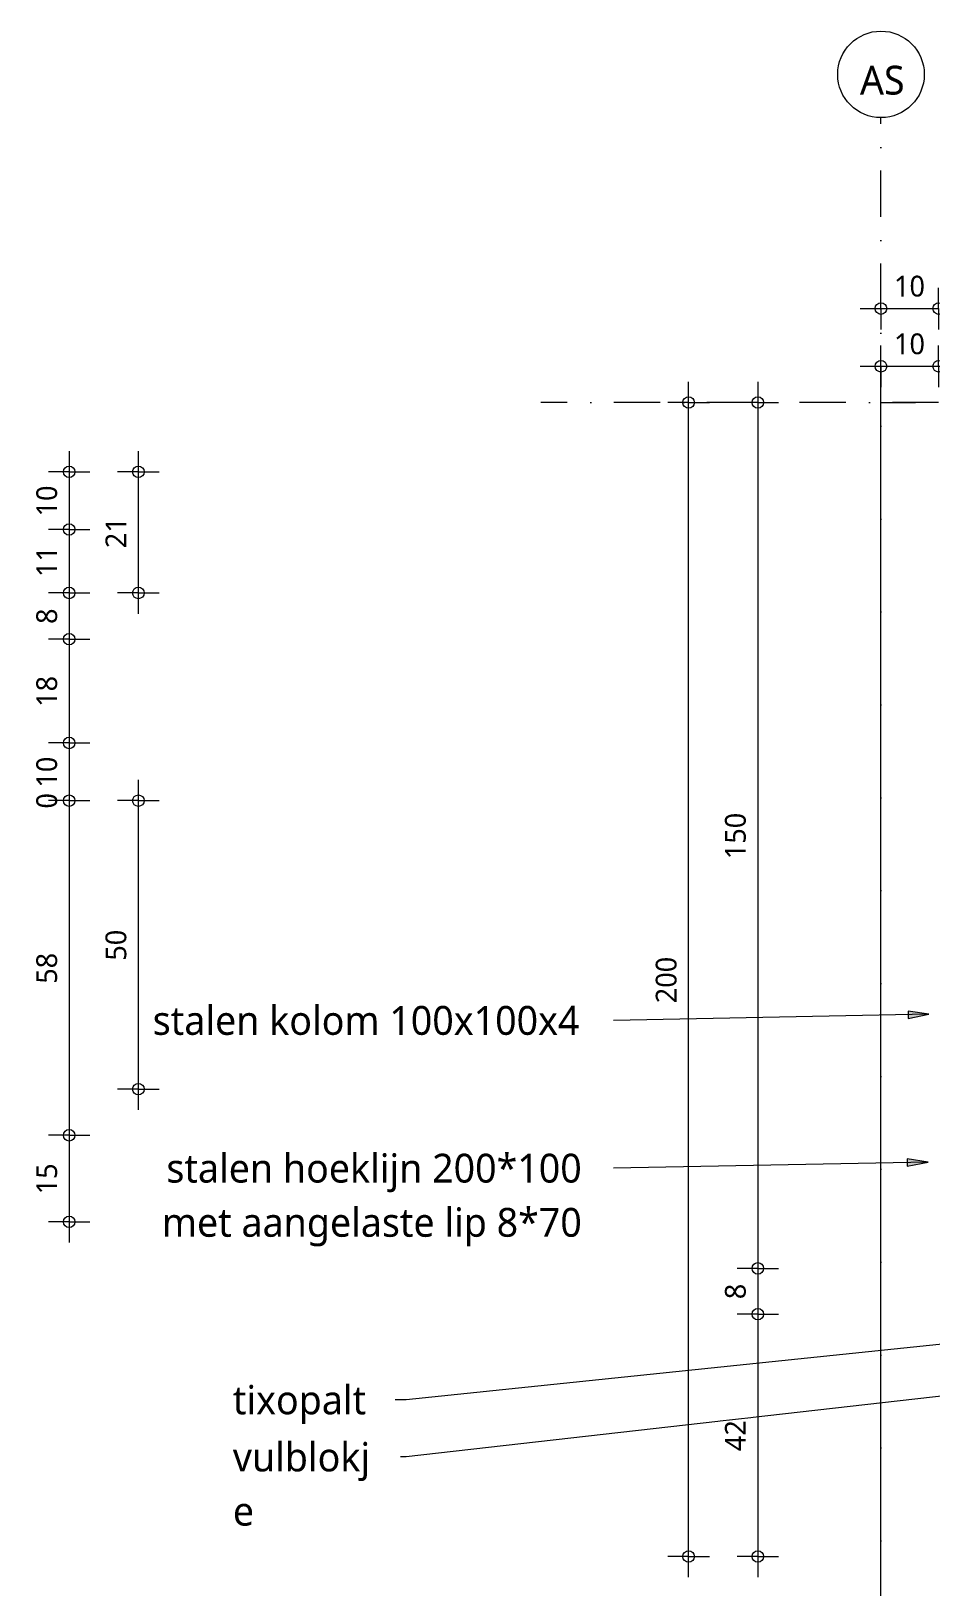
# Model space of a CAD drawing. Header units: millimetres. Extents: x 2457 to 4349, y 3067 to 7524.
# Drawn here: x 3139.7 to 3295.7, y 7228.2 to 7497.8 of the extents above; entities that cross this region are included whole.
import ezdxf

# ---------------------------------------------------------------- set-up
doc = ezdxf.new("R2010")
doc.units = ezdxf.units.MM
doc.linetypes.add('MV_stramien', pattern=[16, 8, -4, 0, -4])
for name, color, linetype, lineweight in [('A-ANNO-DIMS', 211, 'Continuous', 13), ('A-ANNO-DIMS-2', 211, 'Continuous', 13), ('A-DETL', 90, 'Continuous', 13), ('G-ANNO-TEXT', 231, 'Continuous', 13)]:
    doc.layers.add(name, color=color, linetype=linetype, lineweight=lineweight)
doc.styles.add('Segoe UI_1', font='segoeui.ttf', dxfattribs={"height": 3.6})
doc.styles.add('Segoe UI_3', font='segoeui.ttf', dxfattribs={"height": 5})
doc.dimstyles.new('1_8_mm', dxfattribs={"dimscale": 304.8, "dimtxt": 3.77051, "dimasz": 0.006562, "dimexe": 0.011811, "dimexo": 0.0625, "dimgap": 0.003281, "dimtad": 1, "dimdec": 0, "dimzin": 0, "dimdsep": 46, "dimtxsty": 'Segoe UI_1', "dimblk1": 'DOTBLANK', "dimblk2": 'DOTBLANK', "dimsah": 1, "dimcen": 0.09, "dimdle": 0.011811, "dimazin": 0, "dimtfac": 1, "dimtdec": 4, "dimtix": 1, "dimtmove": 0, "dimatfit": 3, "dimfxl": 0.011811, "dimfxlon": 1, "dimtvp": 1, "dimtfill": 1, "dimtolj": 1, "dimtzin": 0, "dimarcsym": 2})

# ---------------------------------------------------------------- blocks, each defined once
blk = doc.blocks.new('DIMBLOCK1-Details Strandbaak Strandhuis 2_0')
at = {"layer": 'A-ANNO-DIMS-2'}
for p, q in [((3146.3, 7425.03), (3146.3, 7411.43)), ((3146.3, 7421.43), (3142.7, 7421.43)), ((3146.3, 7421.43), (3149.9, 7421.43)), ((3146.3, 7411.43), (3142.7, 7411.43)), ((3146.3, 7411.43), (3149.9, 7411.43))]:
    blk.add_line(p, q, dxfattribs=at)
for centre in [(3146.3, 7421.43), (3146.3, 7411.43)]:
    blk.add_circle(centre, 1, dxfattribs=at)
at = {"layer": 'A-ANNO-DIMS-2', "color": 0, "insert": (3140.6, 7413.69), "char_height": 3.6, "width": 6.5813, "attachment_point": 1, "rotation": 90, "line_spacing_factor": 1.142579, "style": 'Segoe UI_1', "bg_fill": 3, "box_fill_scale": 1.25, "bg_fill_color": 9, "bg_fill_true_color": 13158600, "bg_fill_transparency": 0}
blk.add_mtext('10', dxfattribs=at)
blk = doc.blocks.new('_DotBlank')
at = {"color": 0, "linetype": 'ByBlock', "lineweight": -2}
blk.add_line((-0.5, 0), (-1, 0), dxfattribs=at)
blk.add_circle((0, 0), 0.5, dxfattribs=at)
blk = doc.blocks.new('DIMBLOCK2-Details Strandbaak Strandhuis 2_0')
at = {"layer": 'A-ANNO-DIMS-2'}
for p, q in [((3146.3, 7411.43), (3142.7, 7411.43)), ((3146.3, 7411.43), (3146.3, 7400.43)), ((3146.3, 7411.43), (3149.9, 7411.43)), ((3146.3, 7400.43), (3142.7, 7400.43)), ((3146.3, 7400.43), (3149.9, 7400.43))]:
    blk.add_line(p, q, dxfattribs=at)
for centre in [(3146.3, 7411.43), (3146.3, 7400.43)]:
    blk.add_circle(centre, 1, dxfattribs=at)
at = {"layer": 'A-ANNO-DIMS-2', "color": 0, "insert": (3140.6, 7403.19), "char_height": 3.6, "width": 6.5813, "attachment_point": 1, "rotation": 90, "line_spacing_factor": 1.142579, "style": 'Segoe UI_1', "bg_fill": 3, "box_fill_scale": 1.25, "bg_fill_color": 9, "bg_fill_true_color": 13158600, "bg_fill_transparency": 0}
blk.add_mtext('11', dxfattribs=at)
blk = doc.blocks.new('DIMBLOCK3-Details Strandbaak Strandhuis 2_0')
at = {"layer": 'A-ANNO-DIMS-2'}
for p, q in [((3146.3, 7400.43), (3142.7, 7400.43)), ((3146.3, 7400.43), (3146.3, 7392.43)), ((3146.3, 7400.43), (3149.9, 7400.43)), ((3146.3, 7392.43), (3142.7, 7392.43)), ((3146.3, 7392.43), (3149.9, 7392.43))]:
    blk.add_line(p, q, dxfattribs=at)
for centre in [(3146.3, 7400.43), (3146.3, 7392.43)]:
    blk.add_circle(centre, 1, dxfattribs=at)
at = {"layer": 'A-ANNO-DIMS-2', "color": 0, "insert": (3140.6, 7395.06), "char_height": 3.6, "width": 3.2906, "attachment_point": 1, "rotation": 90, "line_spacing_factor": 1.142579, "style": 'Segoe UI_1', "bg_fill": 3, "box_fill_scale": 1.25, "bg_fill_color": 9, "bg_fill_true_color": 13158600, "bg_fill_transparency": 0}
blk.add_mtext('8', dxfattribs=at)
blk = doc.blocks.new('DIMBLOCK4-Details Strandbaak Strandhuis 2_0')
at = {"layer": 'A-ANNO-DIMS-2'}
for p, q in [((3146.3, 7392.43), (3142.7, 7392.43)), ((3146.3, 7392.43), (3146.3, 7374.43)), ((3146.3, 7392.43), (3149.9, 7392.43)), ((3146.3, 7374.43), (3142.7, 7374.43)), ((3146.3, 7374.43), (3149.9, 7374.43))]:
    blk.add_line(p, q, dxfattribs=at)
for centre in [(3146.3, 7392.43), (3146.3, 7374.43)]:
    blk.add_circle(centre, 1, dxfattribs=at)
at = {"layer": 'A-ANNO-DIMS-2', "color": 0, "insert": (3140.6, 7380.69), "char_height": 3.6, "width": 6.5813, "attachment_point": 1, "rotation": 90, "line_spacing_factor": 1.142579, "style": 'Segoe UI_1', "bg_fill": 3, "box_fill_scale": 1.25, "bg_fill_color": 9, "bg_fill_true_color": 13158600, "bg_fill_transparency": 0}
blk.add_mtext('18', dxfattribs=at)
blk = doc.blocks.new('DIMBLOCK5-Details Strandbaak Strandhuis 2_0')
at = {"layer": 'A-ANNO-DIMS-2'}
for p, q in [((3146.3, 7374.43), (3142.7, 7374.43)), ((3146.3, 7374.43), (3146.3, 7364.43)), ((3146.3, 7374.43), (3149.9, 7374.43)), ((3146.3, 7364.43), (3142.7, 7364.43)), ((3146.3, 7364.43), (3149.9, 7364.43))]:
    blk.add_line(p, q, dxfattribs=at)
for centre in [(3146.3, 7374.43), (3146.3, 7364.43)]:
    blk.add_circle(centre, 1, dxfattribs=at)
at = {"layer": 'A-ANNO-DIMS-2', "color": 0, "insert": (3140.6, 7366.69), "char_height": 3.6, "width": 6.5813, "attachment_point": 1, "rotation": 90, "line_spacing_factor": 1.142579, "style": 'Segoe UI_1', "bg_fill": 3, "box_fill_scale": 1.25, "bg_fill_color": 9, "bg_fill_true_color": 13158600, "bg_fill_transparency": 0}
blk.add_mtext('10', dxfattribs=at)
blk = doc.blocks.new('DIMBLOCK6-Details Strandbaak Strandhuis 2_0')
at = {"layer": 'A-ANNO-DIMS-2'}
for q in [(3142.7, 7364.43), (3142.7, 7364.43), (3146.3, 7364.43), (3149.9, 7364.43), (3149.9, 7364.43)]:
    blk.add_line((3146.3, 7364.43), q, dxfattribs=at)
blk.add_circle((3146.3, 7364.43), 1, dxfattribs=at)
blk.add_circle((3146.3, 7364.43), 1, dxfattribs=at)
at = {"layer": 'A-ANNO-DIMS-2', "color": 0, "insert": (3140.6, 7363.06), "char_height": 3.6, "width": 3.2906, "attachment_point": 1, "rotation": 90, "line_spacing_factor": 1.142579, "style": 'Segoe UI_1', "bg_fill": 3, "box_fill_scale": 1.25, "bg_fill_color": 9, "bg_fill_true_color": 13158600, "bg_fill_transparency": 0}
blk.add_mtext('0', dxfattribs=at)
blk = doc.blocks.new('DIMBLOCK7-Details Strandbaak Strandhuis 2_0')
at = {"layer": 'A-ANNO-DIMS-2'}
for p, q in [((3146.3, 7364.43), (3142.7, 7364.43)), ((3146.3, 7364.43), (3146.3, 7306.43)), ((3146.3, 7364.43), (3149.9, 7364.43)), ((3146.3, 7306.43), (3142.7, 7306.43)), ((3146.3, 7306.43), (3149.9, 7306.43))]:
    blk.add_line(p, q, dxfattribs=at)
for centre in [(3146.3, 7364.43), (3146.3, 7306.43)]:
    blk.add_circle(centre, 1, dxfattribs=at)
at = {"layer": 'A-ANNO-DIMS-2', "color": 0, "insert": (3140.6, 7332.69), "char_height": 3.6, "width": 6.5813, "attachment_point": 1, "rotation": 90, "line_spacing_factor": 1.142579, "style": 'Segoe UI_1', "bg_fill": 3, "box_fill_scale": 1.25, "bg_fill_color": 9, "bg_fill_true_color": 13158600, "bg_fill_transparency": 0}
blk.add_mtext('58', dxfattribs=at)
blk = doc.blocks.new('DIMBLOCK8-Details Strandbaak Strandhuis 2_0')
at = {"layer": 'A-ANNO-DIMS-2'}
for p, q in [((3146.3, 7306.43), (3142.7, 7306.43)), ((3146.3, 7306.43), (3146.3, 7287.83)), ((3146.3, 7306.43), (3149.9, 7306.43)), ((3146.3, 7291.43), (3142.7, 7291.43)), ((3146.3, 7291.43), (3149.9, 7291.43))]:
    blk.add_line(p, q, dxfattribs=at)
for centre in [(3146.3, 7306.43), (3146.3, 7291.43)]:
    blk.add_circle(centre, 1, dxfattribs=at)
at = {"layer": 'A-ANNO-DIMS-2', "color": 0, "insert": (3140.6, 7296.19), "char_height": 3.6, "width": 6.5813, "attachment_point": 1, "rotation": 90, "line_spacing_factor": 1.142579, "style": 'Segoe UI_1', "bg_fill": 3, "box_fill_scale": 1.25, "bg_fill_color": 9, "bg_fill_true_color": 13158600, "bg_fill_transparency": 0}
blk.add_mtext('15', dxfattribs=at)
blk = doc.blocks.new('DIMBLOCK48-Details Strandbaak Strandhuis 2_0')
at = {"layer": 'A-ANNO-DIMS-2'}
for p, q in [((3158.3, 7396.83), (3158.3, 7425.03)), ((3158.3, 7421.43), (3154.7, 7421.43)), ((3158.3, 7421.43), (3161.9, 7421.43)), ((3158.3, 7400.43), (3154.7, 7400.43)), ((3158.3, 7400.43), (3161.9, 7400.43))]:
    blk.add_line(p, q, dxfattribs=at)
for centre in [(3158.3, 7421.43), (3158.3, 7400.43)]:
    blk.add_circle(centre, 1, dxfattribs=at)
at = {"layer": 'A-ANNO-DIMS-2', "color": 0, "insert": (3152.6, 7408.19), "char_height": 3.6, "width": 6.5813, "attachment_point": 1, "rotation": 90, "line_spacing_factor": 1.142579, "style": 'Segoe UI_1', "bg_fill": 3, "box_fill_scale": 1.25, "bg_fill_color": 9, "bg_fill_true_color": 13158600, "bg_fill_transparency": 0}
blk.add_mtext('21', dxfattribs=at)
blk = doc.blocks.new('DIMBLOCK55-Details Strandbaak Strandhuis 2_0')
at = {"layer": 'A-ANNO-DIMS-2'}
for p, q in [((3158.3, 7310.83), (3158.3, 7368.03)), ((3158.3, 7364.43), (3154.7, 7364.43)), ((3158.3, 7364.43), (3161.9, 7364.43)), ((3158.3, 7314.43), (3154.7, 7314.43)), ((3158.3, 7314.43), (3161.9, 7314.43))]:
    blk.add_line(p, q, dxfattribs=at)
for centre in [(3158.3, 7364.43), (3158.3, 7314.43)]:
    blk.add_circle(centre, 1, dxfattribs=at)
at = {"layer": 'A-ANNO-DIMS-2', "color": 0, "insert": (3152.6, 7336.69), "char_height": 3.6, "width": 6.5813, "attachment_point": 1, "rotation": 90, "line_spacing_factor": 1.142579, "style": 'Segoe UI_1', "bg_fill": 3, "box_fill_scale": 1.25, "bg_fill_color": 9, "bg_fill_true_color": 13158600, "bg_fill_transparency": 0}
blk.add_mtext('50', dxfattribs=at)
blk = doc.blocks.new('DIMBLOCK109-Details Strandbaak Strandhuis 2_0')
at = {"layer": 'A-ANNO-DIMS-2'}
for p, q in [((3287.05, 7449.72), (3287.05, 7453.32)), ((3297.05, 7449.72), (3297.05, 7453.32)), ((3283.45, 7449.72), (3297.05, 7449.72)), ((3287.05, 7449.72), (3287.05, 7446.12)), ((3297.05, 7449.72), (3297.05, 7446.12))]:
    blk.add_line(p, q, dxfattribs=at)
for centre in [(3287.05, 7449.72), (3297.05, 7449.72)]:
    blk.add_circle(centre, 1, dxfattribs=at)
at = {"layer": 'A-ANNO-DIMS-2', "color": 0, "insert": (3289.31, 7455.41), "char_height": 3.6, "width": 6.5813, "attachment_point": 1, "line_spacing_factor": 1.142579, "style": 'Segoe UI_1', "bg_fill": 3, "box_fill_scale": 1.25, "bg_fill_color": 9, "bg_fill_true_color": 13158600, "bg_fill_transparency": 0}
blk.add_mtext('10', dxfattribs=at)
blk = doc.blocks.new('DIMBLOCK113-Details Strandbaak Strandhuis 2_0')
at = {"layer": 'A-ANNO-DIMS-2'}
for p, q in [((3265.7, 7437.03), (3265.7, 7283.36)), ((3265.7, 7433.43), (3262.1, 7433.43)), ((3265.7, 7433.43), (3269.3, 7433.43)), ((3265.7, 7283.36), (3262.1, 7283.36)), ((3265.7, 7283.36), (3269.3, 7283.36))]:
    blk.add_line(p, q, dxfattribs=at)
for centre in [(3265.7, 7433.43), (3265.7, 7283.36)]:
    blk.add_circle(centre, 1, dxfattribs=at)
at = {"layer": 'A-ANNO-DIMS-2', "color": 0, "insert": (3260, 7354.28), "char_height": 3.6, "width": 9.8719, "attachment_point": 1, "rotation": 90, "line_spacing_factor": 1.142579, "style": 'Segoe UI_1', "bg_fill": 3, "box_fill_scale": 1.25, "bg_fill_color": 9, "bg_fill_true_color": 13158600, "bg_fill_transparency": 0}
blk.add_mtext('150', dxfattribs=at)
blk = doc.blocks.new('DIMBLOCK114-Details Strandbaak Strandhuis 2_0')
at = {"layer": 'A-ANNO-DIMS-2'}
for p, q in [((3265.7, 7283.36), (3262.1, 7283.36)), ((3265.7, 7283.36), (3265.7, 7275.43)), ((3265.7, 7283.36), (3269.3, 7283.36)), ((3265.7, 7275.43), (3262.1, 7275.43)), ((3265.7, 7275.43), (3269.3, 7275.43))]:
    blk.add_line(p, q, dxfattribs=at)
for centre in [(3265.7, 7283.36), (3265.7, 7275.43)]:
    blk.add_circle(centre, 1, dxfattribs=at)
at = {"layer": 'A-ANNO-DIMS-2', "color": 0, "insert": (3260, 7278.02), "char_height": 3.6, "width": 3.2906, "attachment_point": 1, "rotation": 90, "line_spacing_factor": 1.142579, "style": 'Segoe UI_1', "bg_fill": 3, "box_fill_scale": 1.25, "bg_fill_color": 9, "bg_fill_true_color": 13158600, "bg_fill_transparency": 0}
blk.add_mtext('8', dxfattribs=at)
blk = doc.blocks.new('DIMBLOCK115-Details Strandbaak Strandhuis 2_0')
at = {"layer": 'A-ANNO-DIMS-2'}
for p, q in [((3265.7, 7275.43), (3262.1, 7275.43)), ((3265.7, 7275.43), (3265.7, 7229.83)), ((3265.7, 7275.43), (3269.3, 7275.43)), ((3265.7, 7233.43), (3262.1, 7233.43)), ((3265.7, 7233.43), (3269.3, 7233.43))]:
    blk.add_line(p, q, dxfattribs=at)
for centre in [(3265.7, 7275.43), (3265.7, 7233.43)]:
    blk.add_circle(centre, 1, dxfattribs=at)
at = {"layer": 'A-ANNO-DIMS-2', "color": 0, "insert": (3260, 7251.69), "char_height": 3.6, "width": 6.5813, "attachment_point": 1, "rotation": 90, "line_spacing_factor": 1.142579, "style": 'Segoe UI_1', "bg_fill": 3, "box_fill_scale": 1.25, "bg_fill_color": 9, "bg_fill_true_color": 13158600, "bg_fill_transparency": 0}
blk.add_mtext('42', dxfattribs=at)
blk = doc.blocks.new('DIMBLOCK116-Details Strandbaak Strandhuis 2_0')
at = {"layer": 'A-ANNO-DIMS-2'}
for p, q in [((3253.7, 7229.83), (3253.7, 7437.03)), ((3253.7, 7433.43), (3250.1, 7433.43)), ((3253.7, 7433.43), (3257.3, 7433.43)), ((3253.7, 7233.43), (3250.1, 7233.43)), ((3253.7, 7233.43), (3257.3, 7233.43))]:
    blk.add_line(p, q, dxfattribs=at)
for centre in [(3253.7, 7433.43), (3253.7, 7233.43)]:
    blk.add_circle(centre, 1, dxfattribs=at)
at = {"layer": 'A-ANNO-DIMS-2', "color": 0, "insert": (3248, 7329.32), "char_height": 3.6, "width": 9.8719, "attachment_point": 1, "rotation": 90, "line_spacing_factor": 1.142579, "style": 'Segoe UI_1', "bg_fill": 3, "box_fill_scale": 1.25, "bg_fill_color": 9, "bg_fill_true_color": 13158600, "bg_fill_transparency": 0}
blk.add_mtext('200', dxfattribs=at)
blk = doc.blocks.new('DIMBLOCK120-Details Strandbaak Strandhuis 2_0')
at = {"layer": 'A-ANNO-DIMS-2'}
for p, q in [((3287.05, 7439.72), (3287.05, 7443.32)), ((3297.05, 7439.72), (3297.05, 7443.32)), ((3283.45, 7439.72), (3300.65, 7439.72)), ((3287.05, 7439.72), (3287.05, 7436.12)), ((3297.05, 7439.72), (3297.05, 7436.12))]:
    blk.add_line(p, q, dxfattribs=at)
for centre in [(3287.05, 7439.72), (3297.05, 7439.72)]:
    blk.add_circle(centre, 1, dxfattribs=at)
at = {"layer": 'A-ANNO-DIMS-2', "color": 0, "insert": (3289.31, 7445.41), "char_height": 3.6, "width": 6.5813, "attachment_point": 1, "line_spacing_factor": 1.142579, "style": 'Segoe UI_1', "bg_fill": 3, "box_fill_scale": 1.25, "bg_fill_color": 9, "bg_fill_true_color": 13158600, "bg_fill_transparency": 0}
blk.add_mtext('10', dxfattribs=at)

msp = doc.modelspace()

# ---------------------------------------------------------------- hatches: boundary and pattern name
at = {"layer": 'G-ANNO-TEXT'}
for points in [[(3295.36, 7327.4), (3291.75, 7327.96), (3291.77, 7326.69)], [(3295.21, 7301.79), (3291.6, 7302.35), (3291.62, 7301.08)]]:
    msp.add_hatch(color=7, dxfattribs=at).paths.add_polyline_path(points)

# ---------------------------------------------------------------- linework, layer by layer
at = {"layer": 'A-DETL', "linetype": 'MV_stramien', "lineweight": 18}
for p, q in [((3287.05, 7159.74), (3287.05, 7482.81)), ((3297.05, 7433.43), (3228.05, 7433.43))]:
    msp.add_line(p, q, dxfattribs=at)
at = {"layer": 'A-DETL'}
for p, q in [((3287.05, 7159.74), (3287.05, 7433.43)), ((3287.05, 7433.43), (3293.05, 7433.43))]:
    msp.add_line(p, q, dxfattribs=at)
at = {"layer": 'A-DETL', "lineweight": 18}
msp.add_circle((3287.05, 7490.31), 7.5, dxfattribs=at)
at = {"layer": 'G-ANNO-TEXT', "color": 250}
for p, q in [((3295.36, 7327.4), (3240.67, 7326.34)), ((3295.36, 7327.4), (3291.75, 7327.96)), ((3291.75, 7327.96), (3291.77, 7326.69)), ((3291.77, 7326.69), (3295.36, 7327.4)), ((3295.21, 7301.79), (3291.6, 7302.35)), ((3291.6, 7302.35), (3291.62, 7301.08)), ((3295.21, 7301.79), (3240.67, 7300.73)), ((3291.62, 7301.08), (3295.21, 7301.79)), ((3204.73, 7260.57), (3202.83, 7260.57)), ((3204.73, 7250.67), (3203.76, 7250.67))]:
    msp.add_line(p, q, dxfattribs=at)

# ---------------------------------------------------------------- texts
at = {"layer": 'G-ANNO-TEXT', "color": 7, "char_height": 5, "attachment_point": 1, "style": 'Segoe UI_3'}
for s, insert, width in [('AS', (3283.41, 7491.81), 9.9409), ('stalen hoeklijn 200*100', (3163.16, 7303.23), 87.8649), ('met aangelaste lip 8*70', (3162.37, 7293.84), 88.827), ('tixopalt', (3174.68, 7263.07), 28.0591), ('vulblokj', (3174.68, 7253.17), 29.1814), ('e', (3174.68, 7243.78), 4.4894)]:
    msp.add_mtext(s, dxfattribs=dict(at, insert=insert, width=width))

# ---------------------------------------------------------------- dimensions: what is measured, and where the dimension line sits
at = {"layer": 'A-ANNO-DIMS'}
for base, p1, p2, override, picture, middle in [((3146.3, 7411.43), (3142.7, 7421.43), (3142.7, 7411.43), {"dimpost": '<>', "dimfxl": 10}, 'DIMBLOCK1-Details Strandbaak Strandhuis 2_0', (3143.43, 7416.43)), ((3158.3, 7421.43), (3154.7, 7400.43), (3154.7, 7421.43), {"dimpost": '<>', "dimfxl": 21}, 'DIMBLOCK48-Details Strandbaak Strandhuis 2_0', (3155.46, 7410.93)), ((3158.3, 7364.43), (3154.7, 7314.43), (3154.7, 7364.43), {"dimpost": '<>', "dimfxl": 50}, 'DIMBLOCK55-Details Strandbaak Strandhuis 2_0', (3155.44, 7339.43))]:
    dim = msp.add_linear_dim(base=base, p1=p1, p2=p2, angle=90, dimstyle='1_8_mm', override=override, dxfattribs=at)
    dim.commit()
    dim.dimension.update_dxf_attribs({"geometry": picture, "text_midpoint": middle})

# ---------------------------------------------------------------- next in the draw order: texts
at = {"layer": 'G-ANNO-TEXT', "color": 7, "insert": (3160.79, 7328.84), "char_height": 5, "width": 90.751, "attachment_point": 1, "style": 'Segoe UI_3'}
msp.add_mtext('stalen kolom 100x100x4', dxfattribs=at)

# ---------------------------------------------------------------- next in the draw order: dimensions: what is measured, and where the dimension line sits
at = {"layer": 'A-ANNO-DIMS'}
dim = msp.add_linear_dim(base=(3297.05, 7449.72), p1=(3287.05, 7453.32), p2=(3297.05, 7446.12), dimstyle='1_8_mm', override={"dimpost": '<>', "dimfxl": 12.322337}, dxfattribs=at)
dim.commit()
dim.dimension.update_dxf_attribs({"geometry": 'DIMBLOCK109-Details Strandbaak Strandhuis 2_0', "text_midpoint": (3292.05, 7452.59)})
for base, p1, p2, override, picture, middle in [((3253.7, 7433.43), (3257.3, 7233.43), (3250.1, 7433.43), {"dimpost": '<>', "dimfxl": 200.129558}, 'DIMBLOCK116-Details Strandbaak Strandhuis 2_0', (3250.83, 7333.43)), ((3265.7, 7283.36), (3269.3, 7433.43), (3269.3, 7283.36), {"dimpost": '<>', "dimfxl": 150.068809}, 'DIMBLOCK113-Details Strandbaak Strandhuis 2_0', (3262.82, 7358.4)), ((3146.3, 7400.43), (3142.7, 7411.43), (3142.7, 7400.43), {"dimpost": '<>', "dimfxl": 11}, 'DIMBLOCK2-Details Strandbaak Strandhuis 2_0', (3143.46, 7405.93))]:
    dim = msp.add_linear_dim(base=base, p1=p1, p2=p2, angle=90, dimstyle='1_8_mm', override=override, dxfattribs=at)
    dim.commit()
    dim.dimension.update_dxf_attribs({"geometry": picture, "text_midpoint": middle})

# ---------------------------------------------------------------- next in the draw order: dimensions: what is measured, and where the dimension line sits
dim = msp.add_linear_dim(base=(3297.05, 7439.72), p1=(3287.05, 7436.12), p2=(3297.05, 7436.12), dimstyle='1_8_mm', override={"dimpost": '<>', "dimfxl": 10}, dxfattribs=at)
dim.commit()
dim.dimension.update_dxf_attribs({"geometry": 'DIMBLOCK120-Details Strandbaak Strandhuis 2_0', "text_midpoint": (3292.05, 7442.59)})
for base, p1, p2, override, picture, middle in [((3146.3, 7392.43), (3142.7, 7400.43), (3142.7, 7392.43), {"dimpost": '<>', "dimfxl": 8}, 'DIMBLOCK3-Details Strandbaak Strandhuis 2_0', (3143.44, 7396.43)), ((3265.7, 7275.43), (3269.3, 7283.36), (3269.3, 7275.43), {"dimpost": '<>', "dimfxl": 7.931191}, 'DIMBLOCK114-Details Strandbaak Strandhuis 2_0', (3262.84, 7279.4))]:
    dim = msp.add_linear_dim(base=base, p1=p1, p2=p2, angle=90, dimstyle='1_8_mm', override=override, dxfattribs=at)
    dim.commit()
    dim.dimension.update_dxf_attribs({"geometry": picture, "text_midpoint": middle})

# ---------------------------------------------------------------- next in the draw order: dimensions: what is measured, and where the dimension line sits
for base, p1, p2, override, picture, middle in [((3146.3, 7374.43), (3142.7, 7392.43), (3142.7, 7374.43), {"dimpost": '<>', "dimfxl": 18}, 'DIMBLOCK4-Details Strandbaak Strandhuis 2_0', (3143.43, 7383.43)), ((3265.7, 7233.43), (3269.3, 7275.43), (3269.3, 7233.43), {"dimpost": '<>', "dimfxl": 42}, 'DIMBLOCK115-Details Strandbaak Strandhuis 2_0', (3262.87, 7254.43))]:
    dim = msp.add_linear_dim(base=base, p1=p1, p2=p2, angle=90, dimstyle='1_8_mm', override=override, dxfattribs=at)
    dim.commit()
    dim.dimension.update_dxf_attribs({"geometry": picture, "text_midpoint": middle})

# ---------------------------------------------------------------- next in the draw order: linework, layer by layer
at = {"layer": 'G-ANNO-TEXT', "color": 250}
for p, q in [((3336.36, 7274.25), (3204.73, 7260.57)), ((3346.26, 7266.79), (3204.73, 7250.67))]:
    msp.add_line(p, q, dxfattribs=at)

# ---------------------------------------------------------------- next in the draw order: dimensions: what is measured, and where the dimension line sits
at = {"layer": 'A-ANNO-DIMS'}
dim = msp.add_linear_dim(base=(3146.3, 7364.43), p1=(3142.7, 7374.43), p2=(3142.7, 7364.43), angle=90, dimstyle='1_8_mm', override={"dimpost": '<>', "dimfxl": 10}, dxfattribs=at)
dim.commit()
dim.dimension.update_dxf_attribs({"geometry": 'DIMBLOCK5-Details Strandbaak Strandhuis 2_0', "text_midpoint": (3143.43, 7369.43)})

# ---------------------------------------------------------------- next in the draw order: dimensions: what is measured, and where the dimension line sits
dim = msp.add_linear_dim(base=(3142.69698764, 7364.43045581), p1=(3142.69698764, 7364.43045581), p2=(3142.69698764, 7364.43045581), dimstyle='1_8_mm', override={"dimpost": '<>', "dimfxl": 1.819e-12}, dxfattribs=at)
dim.commit()
dim.dimension.update_dxf_attribs({"geometry": 'DIMBLOCK6-Details Strandbaak Strandhuis 2_0', "text_midpoint": (3142.69698764, 7367.29196209)})

# ---------------------------------------------------------------- next in the draw order: dimensions: what is measured, and where the dimension line sits
dim = msp.add_linear_dim(base=(3146.3, 7306.43), p1=(3142.7, 7364.43), p2=(3142.7, 7306.43), angle=90, dimstyle='1_8_mm', override={"dimpost": '<>', "dimfxl": 58}, dxfattribs=at)
dim.commit()
dim.dimension.update_dxf_attribs({"geometry": 'DIMBLOCK7-Details Strandbaak Strandhuis 2_0', "text_midpoint": (3143.44, 7335.43)})

# ---------------------------------------------------------------- next in the draw order: dimensions: what is measured, and where the dimension line sits
dim = msp.add_linear_dim(base=(3146.3, 7291.43), p1=(3142.7, 7306.43), p2=(3142.7, 7291.43), angle=90, dimstyle='1_8_mm', override={"dimpost": '<>', "dimfxl": 15}, dxfattribs=at)
dim.commit()
dim.dimension.update_dxf_attribs({"geometry": 'DIMBLOCK8-Details Strandbaak Strandhuis 2_0', "text_midpoint": (3143.43, 7298.93)})

doc.saveas('drawing.dxf')
